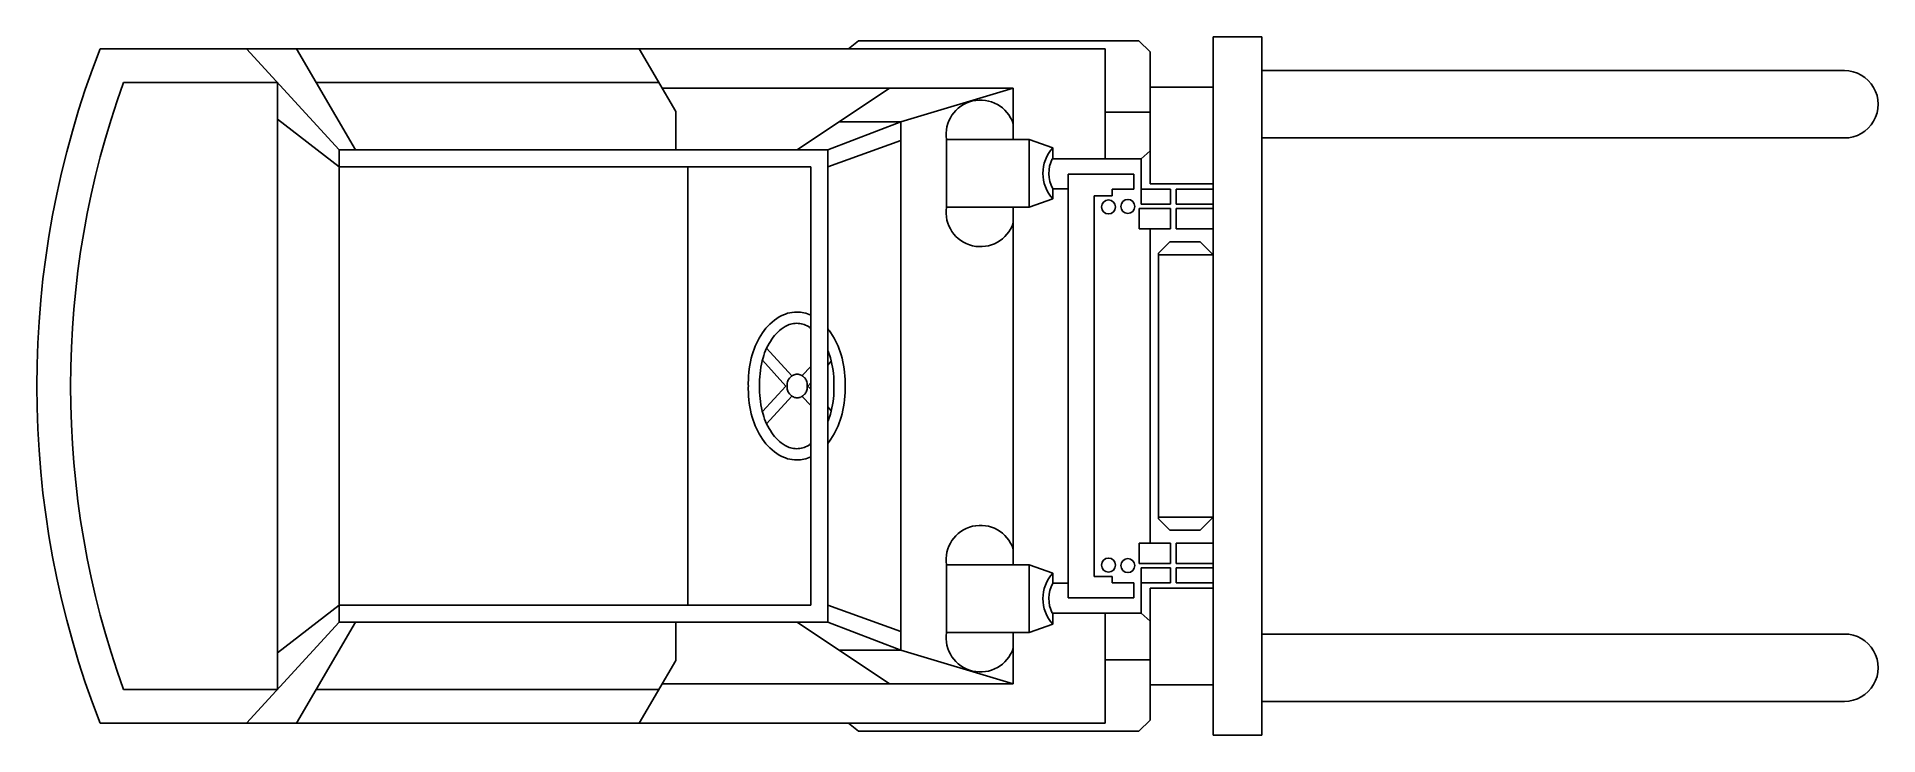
# Model space of a CAD drawing. Header units: millimetres. Extents: x -3297.76 to -3294.49, y 1741.34 to 1742.58.
import ezdxf

# ---------------------------------------------------------------- set-up
doc = ezdxf.new("R2010")
doc.units = ezdxf.units.MM
doc.header["$LTSCALE"] = 10
doc.layers.add('Veículos', color=2, linetype='Continuous')

msp = doc.modelspace()

# ---------------------------------------------------------------- linework, layer by layer
at = {"layer": 'Veículos'}
for p, q in [((-3295.6722, 1742.5794), (-3295.5854, 1742.5794)), ((-3295.6722, 1742.4896), (-3295.6722, 1742.5794)), ((-3295.5854, 1742.5794), (-3295.5854, 1742.5194)), ((-3297.6515, 1742.5582), (-3296.3209, 1742.5582)), ((-3297.2262, 1742.3782), (-3297.391, 1742.5582)), ((-3297.1975, 1742.3782), (-3297.3021, 1742.5582)), ((-3296.6278, 1742.4464), (-3296.6928, 1742.5582)), ((-3296.3209, 1742.5582), (-3296.3027, 1742.5725)), ((-3296.3209, 1742.5582), (-3295.8641, 1742.5582)), ((-3296.3027, 1742.5725), (-3295.8041, 1742.5725)), ((-3295.8641, 1742.3625), (-3295.8641, 1742.5582)), ((-3295.8041, 1742.5725), (-3295.7841, 1742.5525)), ((-3295.7841, 1742.5525), (-3295.7841, 1742.4896)), ((-3295.5854, 1742.5194), (-3294.5494, 1742.5194)), ((-3295.5854, 1742.5194), (-3295.5854, 1742.3994)), ((-3297.6099, 1742.4982), (-3297.336, 1742.4982)), ((-3297.336, 1741.4182), (-3297.336, 1742.4982)), ((-3297.2672, 1742.4982), (-3296.6579, 1742.4982)), ((-3296.6521, 1742.4882), (-3296.0275, 1742.4882)), ((-3296.4122, 1742.3782), (-3296.2475, 1742.4882)), ((-3296.0275, 1742.4882), (-3296.2275, 1742.4282)), ((-3296.0275, 1742.4882), (-3296.0275, 1742.3965)), ((-3295.7841, 1742.3178), (-3295.7841, 1742.4896)), ((-3295.7841, 1742.4896), (-3295.6722, 1742.4896)), ((-3295.7841, 1742.4896), (-3295.6722, 1742.4896)), ((-3295.6722, 1741.4268), (-3295.6722, 1742.4896)), ((-3296.6278, 1742.3782), (-3296.6278, 1742.4464)), ((-3295.8641, 1742.4454), (-3295.7841, 1742.4454)), ((-3297.2262, 1742.3482), (-3297.336, 1742.4329)), ((-3296.3575, 1742.3782), (-3296.2275, 1742.4282)), ((-3296.3374, 1742.4282), (-3296.2275, 1742.4282)), ((-3296.2275, 1741.4882), (-3296.2275, 1742.4282)), ((-3296.3575, 1742.3482), (-3296.2275, 1742.3951)), ((-3296.1464, 1742.3965), (-3295.9995, 1742.3965)), ((-3296.1464, 1742.3965), (-3296.1464, 1742.2765)), ((-3295.9995, 1742.3965), (-3295.9574, 1742.382)), ((-3295.9995, 1742.3965), (-3295.9995, 1742.2765)), ((-3295.9574, 1742.382), (-3295.9574, 1742.3625)), ((-3294.5494, 1742.3994), (-3295.5854, 1742.3994)), ((-3295.5854, 1741.517), (-3295.5854, 1742.3994)), ((-3297.2262, 1742.3782), (-3296.3575, 1742.3782)), ((-3297.2262, 1741.5382), (-3297.2262, 1742.3782)), ((-3297.2262, 1742.3482), (-3296.3875, 1742.3482)), ((-3296.6062, 1742.3482), (-3296.6062, 1741.9582)), ((-3296.3875, 1741.5682), (-3296.3875, 1742.3482)), ((-3296.3575, 1741.5382), (-3296.3575, 1742.3782)), ((-3295.9582, 1742.3625), (-3295.8004, 1742.3625)), ((-3295.7841, 1742.3764), (-3295.8004, 1742.3625)), ((-3295.8004, 1742.3625), (-3295.8004, 1742.2815)), ((-3295.9298, 1741.5814), (-3295.9298, 1742.335)), ((-3295.8133, 1742.335), (-3295.9298, 1742.335)), ((-3295.8133, 1742.3083), (-3295.8133, 1742.335)), ((-3295.7841, 1742.3178), (-3295.6722, 1742.3178)), ((-3295.9995, 1742.2765), (-3295.9574, 1742.2909)), ((-3295.9574, 1742.309), (-3295.9298, 1742.309)), ((-3295.9574, 1742.309), (-3295.9574, 1742.2909)), ((-3295.8839, 1741.6196), (-3295.8839, 1742.2968)), ((-3295.8515, 1742.2968), (-3295.8839, 1742.2968)), ((-3295.8133, 1742.3083), (-3295.8515, 1742.3083)), ((-3295.8515, 1742.3083), (-3295.8515, 1742.2968)), ((-3295.8004, 1742.3083), (-3295.7478, 1742.3083)), ((-3295.8004, 1742.2815), (-3295.7478, 1742.2815)), ((-3295.7478, 1742.3083), (-3295.7478, 1742.2815)), ((-3295.7381, 1742.3083), (-3295.6722, 1742.3083)), ((-3295.7381, 1742.2815), (-3295.7381, 1742.3083)), ((-3295.7381, 1742.2815), (-3295.6722, 1742.2815)), ((-3296.1464, 1742.2765), (-3295.9995, 1742.2765)), ((-3296.0275, 1741.6399), (-3296.0275, 1742.2765)), ((-3295.8038, 1742.2376), (-3295.8038, 1742.2739)), ((-3295.8038, 1742.2739), (-3295.7478, 1742.2739)), ((-3295.7478, 1742.2739), (-3295.7478, 1742.2376)), ((-3295.7381, 1742.2376), (-3295.7381, 1742.2739)), ((-3295.7381, 1742.2739), (-3295.6722, 1742.2739)), ((-3295.7478, 1742.2376), (-3295.8038, 1742.2376)), ((-3295.7841, 1742.2376), (-3295.7841, 1741.6788)), ((-3295.7694, 1742.1947), (-3295.7494, 1742.2147)), ((-3295.6951, 1742.2147), (-3295.7494, 1742.2147)), ((-3295.6722, 1742.2376), (-3295.7381, 1742.2376)), ((-3295.6722, 1742.1917), (-3295.6951, 1742.2147)), ((-3295.7694, 1741.7218), (-3295.7694, 1742.1947)), ((-3295.7694, 1742.1917), (-3295.6722, 1742.1917)), ((-3296.4663, 1742.0253), (-3296.4215, 1741.9762)), ((-3296.4738, 1742.0039), (-3296.4321, 1741.9582)), ((-3296.403, 1741.9766), (-3296.3875, 1741.9929)), ((-3296.3575, 1741.9954), (-3296.3512, 1742.0021)), ((-3296.6062, 1741.5682), (-3296.6062, 1741.9582)), ((-3296.4738, 1741.9126), (-3296.4321, 1741.9582)), ((-3296.3929, 1741.9582), (-3296.3875, 1741.9638)), ((-3296.3929, 1741.9582), (-3296.3875, 1741.9526)), ((-3296.4663, 1741.8911), (-3296.4215, 1741.9402)), ((-3296.403, 1741.9398), (-3296.3875, 1741.9235)), ((-3296.3575, 1741.921), (-3296.3512, 1741.9143)), ((-3295.7694, 1741.7247), (-3295.6722, 1741.7247)), ((-3295.6722, 1741.7247), (-3295.6951, 1741.7018)), ((-3295.7694, 1741.7218), (-3295.7494, 1741.7018)), ((-3295.6951, 1741.7018), (-3295.7494, 1741.7018)), ((-3295.7478, 1741.6788), (-3295.8038, 1741.6788)), ((-3295.8038, 1741.6788), (-3295.8038, 1741.6426)), ((-3295.7478, 1741.6426), (-3295.7478, 1741.6788)), ((-3295.6722, 1741.6788), (-3295.7381, 1741.6788)), ((-3295.7381, 1741.6788), (-3295.7381, 1741.6426)), ((-3296.1464, 1741.6399), (-3295.9995, 1741.6399)), ((-3296.1464, 1741.5199), (-3296.1464, 1741.6399)), ((-3295.9995, 1741.6399), (-3295.9574, 1741.6255)), ((-3295.9995, 1741.5199), (-3295.9995, 1741.6399)), ((-3295.9574, 1741.6074), (-3295.9574, 1741.6255)), ((-3295.8038, 1741.6426), (-3295.7478, 1741.6426)), ((-3295.8004, 1741.5539), (-3295.8004, 1741.6349)), ((-3295.8004, 1741.6349), (-3295.7478, 1741.6349)), ((-3295.7478, 1741.6082), (-3295.7478, 1741.6349)), ((-3295.7381, 1741.6426), (-3295.6722, 1741.6426)), ((-3295.7381, 1741.6349), (-3295.7381, 1741.6082)), ((-3295.7381, 1741.6349), (-3295.6722, 1741.6349)), ((-3295.9574, 1741.6074), (-3295.9298, 1741.6074)), ((-3295.8515, 1741.6196), (-3295.8839, 1741.6196)), ((-3295.8515, 1741.6082), (-3295.8515, 1741.6196)), ((-3295.8133, 1741.6082), (-3295.8515, 1741.6082)), ((-3295.8133, 1741.6082), (-3295.8133, 1741.5814)), ((-3295.8004, 1741.6082), (-3295.7478, 1741.6082)), ((-3295.7841, 1741.5986), (-3295.7841, 1741.4268)), ((-3295.7841, 1741.5986), (-3295.6722, 1741.5986)), ((-3295.7381, 1741.6082), (-3295.6722, 1741.6082)), ((-3297.2262, 1741.5682), (-3297.336, 1741.4836)), ((-3297.2262, 1741.5682), (-3296.3875, 1741.5682)), ((-3296.3575, 1741.5682), (-3296.2275, 1741.5213)), ((-3295.8133, 1741.5814), (-3295.9298, 1741.5814)), ((-3297.2262, 1741.5382), (-3297.391, 1741.3582)), ((-3297.1975, 1741.5382), (-3297.3021, 1741.3582)), ((-3297.2262, 1741.5382), (-3296.3575, 1741.5382)), ((-3296.6278, 1741.5382), (-3296.6278, 1741.47)), ((-3296.4122, 1741.5382), (-3296.2475, 1741.4282)), ((-3296.3575, 1741.5382), (-3296.2275, 1741.4882)), ((-3295.9995, 1741.5199), (-3295.9574, 1741.5344)), ((-3295.9582, 1741.5539), (-3295.8004, 1741.5539)), ((-3295.9574, 1741.5344), (-3295.9574, 1741.5539)), ((-3295.8641, 1741.5539), (-3295.8641, 1741.3582)), ((-3295.7841, 1741.54), (-3295.8004, 1741.5539)), ((-3296.1464, 1741.5199), (-3295.9995, 1741.5199)), ((-3296.0275, 1741.4282), (-3296.0275, 1741.5199)), ((-3294.5494, 1741.517), (-3295.5854, 1741.517)), ((-3295.5854, 1741.397), (-3295.5854, 1741.517)), ((-3296.6278, 1741.47), (-3296.6928, 1741.3582)), ((-3296.3374, 1741.4882), (-3296.2275, 1741.4882)), ((-3296.0275, 1741.4282), (-3296.2275, 1741.4882)), ((-3295.8641, 1741.4711), (-3295.7841, 1741.4711)), ((-3297.6099, 1741.4182), (-3297.336, 1741.4182)), ((-3297.2672, 1741.4182), (-3296.6579, 1741.4182)), ((-3296.6521, 1741.4282), (-3296.0275, 1741.4282)), ((-3295.7841, 1741.4268), (-3295.6722, 1741.4268)), ((-3295.7841, 1741.4268), (-3295.6722, 1741.4268)), ((-3295.7841, 1741.3639), (-3295.7841, 1741.4268)), ((-3295.6722, 1741.4268), (-3295.6722, 1741.337)), ((-3295.5854, 1741.397), (-3294.5494, 1741.397)), ((-3295.5854, 1741.337), (-3295.5854, 1741.397)), ((-3295.8041, 1741.3439), (-3295.7841, 1741.3639)), ((-3297.6515, 1741.3582), (-3296.3209, 1741.3582)), ((-3296.3209, 1741.3582), (-3295.8641, 1741.3582)), ((-3296.3209, 1741.3582), (-3296.3027, 1741.3439)), ((-3296.3027, 1741.3439), (-3295.8041, 1741.3439)), ((-3295.6722, 1741.337), (-3295.5854, 1741.337))]:
    msp.add_line(p, q, dxfattribs=at)
for centre, radius in [((-3295.8582, 1742.2767), 0.0125), ((-3295.8238, 1742.2777), 0.0124), ((-3295.8582, 1741.6397), 0.0125), ((-3295.8238, 1741.6387), 0.0124)]:
    msp.add_circle(centre, radius, dxfattribs=at)
for centre, radius, start, end in [((-3296.1095, 1741.9582), 1.6547, 158.7393, 201.2607), ((-3294.5494, 1742.4594), 0.06, 269.9999, 90.0001), ((-3296.1095, 1741.9582), 1.5947, 160.2066, 199.7934), ((-3296.0858, 1742.4056), 0.0613, 18.2467, 188.5274), ((-3295.9069, 1742.3365), 0.068, 137.9645, 222.0355), ((-3295.9059, 1742.3366), 0.0584, 153.635, 208.1281), ((-3296.0858, 1742.2674), 0.0613, 171.4726, 341.7533), ((-3296.4127, 1742.0298), 0.0599, 90, 121.2524), ((-3296.4127, 1742.0298), 0.0599, 65.1076, 90), ((-3296.3629, 1741.9772), 0.134, 145.6849, 164.2135), ((-3296.3935, 1741.998), 0.0971, 121.2524, 145.6849), ((-3296.3935, 1741.998), 0.0771, 121.2524, 145.6849), ((-3296.4127, 1742.0298), 0.0399, 90, 121.2524), ((-3296.4127, 1742.0298), 0.0399, 58.7476, 90), ((-3296.432, 1741.998), 0.0771, 54.7352, 58.7476), ((-3296.432, 1741.998), 0.0971, 34.3151, 39.8737), ((-3296.4626, 1741.9772), 0.134, 15.7865, 34.3151), ((-3296.3629, 1741.9772), 0.114, 145.6849, 164.2135), ((-3296.4626, 1741.9772), 0.114, 15.7865, 22.9249), ((-3296.3146, 1741.9635), 0.1842, 164.2135, 180), ((-3296.3146, 1741.9635), 0.1642, 164.2135, 180), ((-3296.5108, 1741.9635), 0.1642, 0, 15.7865), ((-3296.5108, 1741.9635), 0.1842, 360, 15.7865), ((-3296.3146, 1741.9635), 0.1842, 180, 181.6541), ((-3296.3146, 1741.9529), 0.1842, 178.3459, 180), ((-3296.3146, 1741.9529), 0.1842, 180, 195.7865), ((-3296.3146, 1741.9635), 0.1642, 180, 181.8556), ((-3296.3146, 1741.9529), 0.1642, 178.1444, 180), ((-3296.3146, 1741.9529), 0.1642, 180, 195.7865), ((-3296.4088, 1741.9597), 0.0211, 159.1068, 180), ((-3296.4088, 1741.9597), 0.0211, 180, 184.0185), ((-3296.4088, 1741.9567), 0.0211, 175.9815, 180), ((-3296.4088, 1741.9567), 0.0211, 180, 200.8932), ((-3296.4103, 1741.9603), 0.0195, 137.3373, 159.1068), ((-3296.4113, 1741.9612), 0.0181, 114.2023, 137.3373), ((-3296.4119, 1741.9626), 0.0166, 90, 114.2023), ((-3296.4119, 1741.9626), 0.0166, 65.7977, 90), ((-3296.4125, 1741.9612), 0.0181, 42.6627, 65.7977), ((-3296.4135, 1741.9603), 0.0195, 20.8932, 42.6627), ((-3296.4151, 1741.9597), 0.0211, 0, 20.8932), ((-3296.4151, 1741.9567), 0.0211, 339.1068, 360), ((-3296.4151, 1741.9597), 0.0211, 355.9815, 360), ((-3296.4151, 1741.9567), 0.0211, 0, 4.0185), ((-3296.5108, 1741.9529), 0.1642, 344.2135, 0), ((-3296.5108, 1741.9635), 0.1642, 358.1444, 0), ((-3296.5108, 1741.9529), 0.1642, 360, 1.8556), ((-3296.5108, 1741.9529), 0.1842, 344.2135, 0), ((-3296.5108, 1741.9635), 0.1842, 358.3459, 360), ((-3296.5108, 1741.9529), 0.1842, 0, 1.6541), ((-3296.4103, 1741.9561), 0.0195, 200.8932, 222.6627), ((-3296.4113, 1741.9552), 0.0181, 222.6627, 245.7977), ((-3296.4119, 1741.9538), 0.0166, 245.7977, 270), ((-3296.4119, 1741.9538), 0.0166, 270, 294.2023), ((-3296.4125, 1741.9552), 0.0181, 294.2023, 317.3373), ((-3296.4135, 1741.9561), 0.0195, 317.3373, 339.1068), ((-3296.3629, 1741.9392), 0.134, 195.7865, 214.3151), ((-3296.3629, 1741.9392), 0.114, 195.7865, 214.3151), ((-3296.4626, 1741.9392), 0.114, 337.0751, 344.2135), ((-3296.4626, 1741.9392), 0.134, 325.6849, 344.2135), ((-3296.3935, 1741.9184), 0.0971, 214.3151, 238.7476), ((-3296.3935, 1741.9184), 0.0771, 214.3151, 238.7476), ((-3296.432, 1741.9184), 0.0771, 301.2524, 305.2648), ((-3296.432, 1741.9184), 0.0971, 320.1263, 325.6849), ((-3296.4127, 1741.8866), 0.0599, 238.7476, 270), ((-3296.4127, 1741.8866), 0.0399, 238.7476, 270), ((-3296.4127, 1741.8866), 0.0399, 270, 301.2524), ((-3296.4127, 1741.8866), 0.0599, 270, 294.8924), ((-3296.0858, 1741.649), 0.0613, 18.2467, 188.5274), ((-3295.9069, 1741.5799), 0.068, 137.9645, 222.0355), ((-3295.9059, 1741.5799), 0.0584, 151.8719, 206.365), ((-3296.0858, 1741.5108), 0.0613, 171.4726, 341.7533), ((-3294.5494, 1741.457), 0.06, 269.9999, 90.0001)]:
    msp.add_arc(centre, radius, start, end, dxfattribs=at)

doc.saveas('drawing.dxf')
